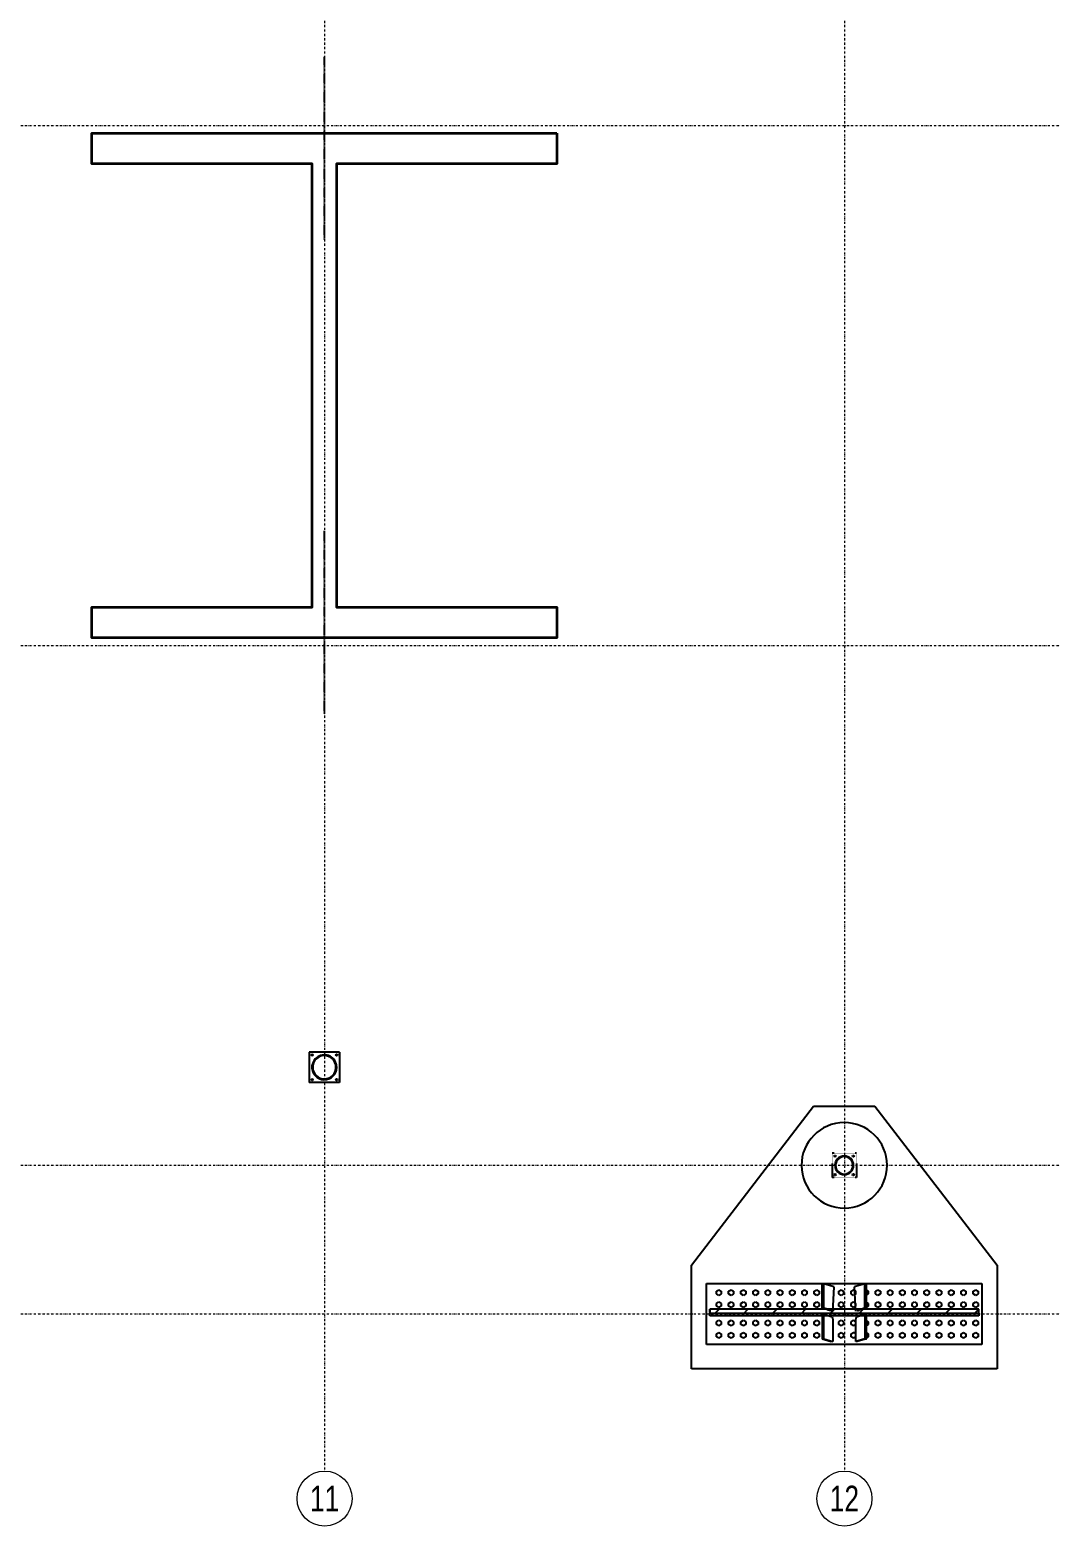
# Model space of a CAD drawing. Header units: millimetres. Extents: x 1541 to 289025, y -12015 to 47026.
# Drawn here: x 13612 to 14821, y -11969 to -10196 of the extents above; entities that cross this region are included whole.
import ezdxf
from ezdxf.enums import TextEntityAlignment as Align

# ---------------------------------------------------------------- set-up
doc = ezdxf.new("R2010")
doc.units = ezdxf.units.MM
doc.header["$LTSCALE"] = 0.1
for name, pattern in [('DASHDOTX2', [50.8, 25.4, -12.7, 0, -12.7]), ('DXK_LINE_DOT2', [3.9198, 1.9599, -1.9599]), ('DXK_LINE_DOT3', [5.9187, 2.979, -0.9799, 0.9799, -0.9799]), ('Grid Line', [3.33375, 1.905, -0.47625, 0.47625, -0.47625])]:
    doc.linetypes.add(name, pattern=pattern)
doc.layers.get('0').update_dxf_attribs({"color": 255})
for name, color, linetype, lineweight in [('E_EJES', 8, 'Continuous', 9), ('E_EJES-1', 8, 'Grid Line', 9), ('E_MUROS-1', 2, 'Continuous', 35)]:
    doc.layers.add(name, color=color, linetype=linetype, lineweight=lineweight)
doc.styles.add('Swis721 LtCn BT_1', font='swisscl.ttf', dxfattribs={"height": 0.42})

msp = doc.modelspace()

# ---------------------------------------------------------------- hatches: boundary and pattern name
at = {"linetype": 'Continuous'}
h = msp.add_hatch(color=96, dxfattribs=at)
h.paths.add_polyline_path([(13975.8, -11425.1), (13975.6, -11422.6), (13975, -11420.1), (13973.9, -11417.8), (13972.4, -11415.7), (13970.6, -11413.8), (13968.5, -11412.4), (13966.2, -11411.3), (13963.7, -11410.6), (13961.1, -11410.4), (13958.6, -11410.6), (13956.1, -11411.3), (13953.8, -11412.4), (13951.7, -11413.8), (13949.9, -11415.7), (13948.4, -11417.8), (13947.3, -11420.1), (13946.6, -11422.6), (13946.4, -11425.1), (13946.6, -11427.7), (13947.3, -11430.2), (13948.4, -11432.5), (13949.9, -11434.6), (13951.7, -11436.4), (13953.8, -11437.9), (13956.1, -11438.9), (13958.6, -11439.6), (13961.1, -11439.8), (13963.7, -11439.6), (13966.2, -11438.9), (13968.5, -11437.9), (13970.6, -11436.4), (13972.4, -11434.6), (13973.9, -11432.5), (13975, -11430.2), (13975.6, -11427.7)])
h.paths.add_polyline_path([(13974.1, -11429.9), (13973.1, -11432), (13971.7, -11434), (13970, -11435.7), (13968, -11437.1), (13965.9, -11438.1), (13963.5, -11438.8), (13961.1, -11439), (13958.7, -11438.8), (13956.4, -11438.1), (13954.2, -11437.1), (13952.2, -11435.7), (13950.5, -11434), (13949.1, -11432), (13948.1, -11429.9), (13947.5, -11427.5), (13947.3, -11425.1), (13947.5, -11422.7), (13948.1, -11420.4), (13949.1, -11418.2), (13950.5, -11416.2), (13952.2, -11414.5), (13954.2, -11413.1), (13956.4, -11412.1), (13958.7, -11411.5), (13961.1, -11411.3), (13963.5, -11411.5), (13965.9, -11412.1), (13968, -11413.1), (13970, -11414.5), (13971.7, -11416.2), (13973.1, -11418.2), (13974.1, -11420.4), (13974.8, -11422.7), (13975, -11425.1), (13974.8, -11427.5)])
h = msp.add_hatch(dxfattribs=at)
h.set_pattern_fill('', scale=7.611392, style=0, pattern_type=0)
h.set_pattern_definition([(45, (14588.128, -11539.187), (-17.088, 17.088), [])])
h.paths.add_polyline_path([(14588.3, -11541.3), (14588.1, -11539.2), (14587.5, -11537.1), (14586.5, -11535.2), (14585.1, -11533.5), (14583.4, -11532.2), (14581.5, -11531.1), (14579.4, -11530.5), (14577.3, -11530.3), (14575.1, -11530.5), (14573.1, -11531.1), (14571.1, -11532.2), (14569.5, -11533.5), (14568.1, -11535.2), (14567.1, -11537.1), (14566.4, -11539.2), (14566.2, -11541.3), (14566.4, -11543.5), (14567.1, -11545.6), (14568.1, -11547.5), (14569.5, -11549.2), (14571.1, -11550.5), (14573.1, -11551.6), (14575.1, -11552.2), (14577.3, -11552.4), (14579.4, -11552.2), (14581.5, -11551.6), (14583.4, -11550.5), (14585.1, -11549.2), (14586.5, -11547.5), (14587.5, -11545.6), (14588.1, -11543.5)])
h.paths.add_polyline_path([(14586.8, -11545.3), (14585.9, -11547.1), (14584.6, -11548.6), (14583, -11549.9), (14581.2, -11550.9), (14579.3, -11551.5), (14577.3, -11551.7), (14575.3, -11551.5), (14573.3, -11550.9), (14571.5, -11549.9), (14570, -11548.6), (14568.7, -11547.1), (14567.7, -11545.3), (14567.2, -11543.4), (14567, -11541.3), (14567.2, -11539.3), (14567.7, -11537.4), (14568.7, -11535.6), (14570, -11534), (14571.5, -11532.8), (14573.3, -11531.8), (14575.3, -11531.2), (14577.3, -11531), (14579.3, -11531.2), (14581.2, -11531.8), (14583, -11532.8), (14584.6, -11534), (14585.9, -11535.6), (14586.8, -11537.4), (14587.4, -11539.3), (14587.6, -11541.3), (14587.4, -11543.4)])
h = msp.add_hatch(dxfattribs=at)
h.set_pattern_fill('', scale=7.611392, style=0, pattern_type=0)
h.set_pattern_definition([(45, (14736.594, -11712.02), (-17.088, 17.088), [])])
h.paths.add_polyline_path([(14736.8, -11715.9), (14736.6, -11712), (14418, -11712), (14417.8, -11715.9), (14417.8, -11716.7), (14736.8, -11716.7)])

# ---------------------------------------------------------------- linework, layer by layer
at = {"color": 7, "linetype": 'DXK_LINE_DOT3'}
for p, q in [((13961.1, -10444.9), (13961.1, -10227.5)), ((13961.1, -11006.7), (13961.1, -10789.3))]:
    msp.add_line(p, q, dxfattribs=at)
at = {"color": 2, "linetype": 'Continuous'}
for p, q in [((13979.2, -11407), (13943, -11407)), ((13943, -11407), (13943, -11443.2)), ((13979.2, -11407), (13979.2, -11443.2)), ((13979.2, -11443.2), (13943, -11443.2)), ((14396.1, -11659.5), (14541, -11471.2)), ((14541, -11471.2), (14613.5, -11471.2)), ((14613.5, -11471.2), (14758.5, -11659.5)), ((14396.1, -11782.7), (14396.1, -11659.5)), ((14758.5, -11659.5), (14758.5, -11782.7)), ((14414.2, -11753.7), (14414.2, -11681.2)), ((14414.2, -11681.2), (14740.4, -11681.2)), ((14551, -11710.8), (14551, -11681.6)), ((14551, -11681.6), (14552.9, -11681.7)), ((14563.9, -11685), (14552.9, -11681.7)), ((14552.9, -11710.8), (14552.9, -11681.7)), ((14565, -11685.3), (14563.9, -11685)), ((14565, -11685.3), (14563.9, -11707.8)), ((14590.6, -11685), (14589.6, -11685.3)), ((14590.6, -11707.8), (14589.6, -11685.3)), ((14601.6, -11681.7), (14590.6, -11685)), ((14601.6, -11681.7), (14603.5, -11681.6)), ((14601.6, -11710.8), (14601.6, -11681.7)), ((14603.5, -11710.8), (14603.5, -11681.6)), ((14740.4, -11681.2), (14740.4, -11753.7)), ((14417.8, -11715.9), (14417.8, -11712)), ((14417.8, -11712), (14418, -11712)), ((14418, -11712), (14417.8, -11715.9)), ((14417.8, -11715.9), (14417.8, -11716.7)), ((14417.8, -11719.8), (14417.8, -11716.7)), ((14417.8, -11716.7), (14736.8, -11716.7)), ((14551, -11719.8), (14417.8, -11719.8)), ((14736.6, -11712), (14418, -11712)), ((14555.3, -11712), (14551, -11710.8)), ((14551, -11710.8), (14552.9, -11710.8)), ((14552.9, -11717.9), (14551, -11717.8)), ((14551, -11717.8), (14551, -11746.8)), ((14557, -11712), (14552.9, -11710.8)), ((14552.9, -11717.9), (14562.9, -11720.8)), ((14552.9, -11746.9), (14552.9, -11717.9)), ((14595, -11719.8), (14559.6, -11719.8)), ((14562.9, -11720.8), (14563.7, -11723.9)), ((14563.9, -11707.8), (14563.7, -11712)), ((14563.7, -11712), (14563.7, -11714)), ((14590.8, -11712), (14590.6, -11707.8)), ((14590.9, -11714), (14590.8, -11712)), ((14590.9, -11723.9), (14591.7, -11720.8)), ((14591.7, -11720.8), (14601.6, -11717.9)), ((14601.6, -11710.8), (14597.5, -11712)), ((14603.5, -11710.8), (14599.3, -11712)), ((14601.6, -11710.8), (14603.5, -11710.8)), ((14603.5, -11717.8), (14601.6, -11717.9)), ((14601.6, -11717.9), (14601.6, -11746.9)), ((14603.5, -11746.8), (14603.5, -11717.8)), ((14736.8, -11719.8), (14603.5, -11719.8)), ((14736.8, -11712), (14736.6, -11712)), ((14736.8, -11715.9), (14736.6, -11712)), ((14736.8, -11715.9), (14736.8, -11712)), ((14736.8, -11716.7), (14736.8, -11715.9)), ((14736.8, -11716.7), (14736.8, -11719.8)), ((14563.7, -11723.9), (14563.6, -11750)), ((14590.9, -11750), (14590.9, -11723.9)), ((14740.4, -11753.7), (14414.2, -11753.7)), ((14551, -11746.8), (14561.9, -11750)), ((14551, -11746.8), (14552.9, -11746.9)), ((14552.9, -11746.9), (14563.6, -11750)), ((14563.6, -11750), (14561.9, -11750)), ((14601.6, -11746.9), (14590.9, -11750)), ((14592.7, -11750), (14590.9, -11750)), ((14603.5, -11746.8), (14592.7, -11750)), ((14601.6, -11746.9), (14603.5, -11746.8)), ((14758.5, -11782.7), (14396.1, -11782.7))]:
    msp.add_line(p, q, dxfattribs=at)
at = {"color": 7, "linetype": 'Continuous'}
for p, q in [((13945.5, -11410.6), (13946.1, -11409.6)), ((13946.1, -11411.6), (13945.5, -11410.6)), ((13946.1, -11409.6), (13947.2, -11409.6)), ((13947.2, -11411.6), (13946.1, -11411.6)), ((13947.2, -11409.6), (13947.8, -11410.6)), ((13947.8, -11410.6), (13947.2, -11411.6)), ((13974.5, -11410.6), (13975.1, -11409.6)), ((13975.1, -11411.6), (13974.5, -11410.6)), ((13975.1, -11409.6), (13976.2, -11409.6)), ((13976.2, -11411.6), (13975.1, -11411.6)), ((13976.2, -11409.6), (13976.8, -11410.6)), ((13976.8, -11410.6), (13976.2, -11411.6)), ((13945.5, -11439.6), (13946.1, -11438.6)), ((13946.1, -11440.6), (13945.5, -11439.6)), ((13946.1, -11438.6), (13947.2, -11438.6)), ((13947.2, -11440.6), (13946.1, -11440.6)), ((13947.2, -11438.6), (13947.8, -11439.6)), ((13947.8, -11439.6), (13947.2, -11440.6)), ((13974.5, -11439.6), (13975.1, -11438.6)), ((13975.1, -11440.6), (13974.5, -11439.6)), ((13975.1, -11438.6), (13976.2, -11438.6)), ((13976.2, -11440.6), (13975.1, -11440.6)), ((13976.2, -11438.6), (13976.8, -11439.6)), ((13976.8, -11439.6), (13976.2, -11440.6)), ((14565.3, -11530.5), (14565.8, -11529.5)), ((14565.8, -11531.4), (14565.3, -11530.5)), ((14565.8, -11529.5), (14567, -11529.5)), ((14567, -11531.4), (14565.8, -11531.4)), ((14567, -11529.5), (14567.5, -11530.5)), ((14567.5, -11530.5), (14567, -11531.4)), ((14587, -11530.5), (14587.6, -11529.5)), ((14587.6, -11531.4), (14587, -11530.5)), ((14587.6, -11529.5), (14588.7, -11529.5)), ((14588.7, -11531.4), (14587.6, -11531.4)), ((14588.7, -11529.5), (14589.3, -11530.5)), ((14589.3, -11530.5), (14588.7, -11531.4)), ((14565.3, -11552.2), (14565.8, -11551.2)), ((14565.8, -11553.2), (14565.3, -11552.2)), ((14565.8, -11551.2), (14567, -11551.2)), ((14567, -11553.2), (14565.8, -11553.2)), ((14567, -11551.2), (14567.5, -11552.2)), ((14567.5, -11552.2), (14567, -11553.2)), ((14587, -11552.2), (14587.6, -11551.2)), ((14587.6, -11553.2), (14587, -11552.2)), ((14587.6, -11551.2), (14588.7, -11551.2)), ((14588.7, -11553.2), (14587.6, -11553.2)), ((14588.7, -11551.2), (14589.3, -11552.2)), ((14589.3, -11552.2), (14588.7, -11553.2)), ((14425.8, -11690.4), (14428.7, -11688.8)), ((14425.8, -11693.8), (14425.8, -11690.4)), ((14428.7, -11695.5), (14425.8, -11693.8)), ((14425.8, -11704.9), (14428.7, -11703.3)), ((14428.7, -11688.8), (14431.6, -11690.4)), ((14431.6, -11693.8), (14428.7, -11695.5)), ((14428.7, -11703.3), (14431.6, -11704.9)), ((14431.6, -11690.4), (14431.6, -11693.8)), ((14440.3, -11690.4), (14443.2, -11688.8)), ((14440.3, -11693.8), (14440.3, -11690.4)), ((14443.2, -11695.5), (14440.3, -11693.8)), ((14440.3, -11704.9), (14443.2, -11703.3)), ((14443.2, -11688.8), (14446.1, -11690.4)), ((14446.1, -11693.8), (14443.2, -11695.5)), ((14443.2, -11703.3), (14446.1, -11704.9)), ((14446.1, -11690.4), (14446.1, -11693.8)), ((14454.8, -11690.4), (14457.7, -11688.8)), ((14454.8, -11693.8), (14454.8, -11690.4)), ((14457.7, -11695.5), (14454.8, -11693.8)), ((14454.8, -11704.9), (14457.7, -11703.3)), ((14457.7, -11688.8), (14460.6, -11690.4)), ((14460.6, -11693.8), (14457.7, -11695.5)), ((14457.7, -11703.3), (14460.6, -11704.9)), ((14460.6, -11690.4), (14460.6, -11693.8)), ((14469.3, -11690.4), (14472.2, -11688.8)), ((14469.3, -11693.8), (14469.3, -11690.4)), ((14472.2, -11695.5), (14469.3, -11693.8)), ((14469.3, -11704.9), (14472.2, -11703.3)), ((14472.2, -11688.8), (14475.1, -11690.4)), ((14475.1, -11693.8), (14472.2, -11695.5)), ((14472.2, -11703.3), (14475.1, -11704.9)), ((14475.1, -11690.4), (14475.1, -11693.8)), ((14483.8, -11690.4), (14486.7, -11688.8)), ((14483.8, -11693.8), (14483.8, -11690.4)), ((14486.7, -11695.5), (14483.8, -11693.8)), ((14483.8, -11704.9), (14486.7, -11703.3)), ((14486.7, -11688.8), (14489.6, -11690.4)), ((14489.6, -11693.8), (14486.7, -11695.5)), ((14486.7, -11703.3), (14489.6, -11704.9)), ((14489.6, -11690.4), (14489.6, -11693.8)), ((14498.3, -11690.4), (14501.2, -11688.8)), ((14498.3, -11693.8), (14498.3, -11690.4)), ((14501.2, -11695.5), (14498.3, -11693.8)), ((14498.3, -11704.9), (14501.2, -11703.3)), ((14501.2, -11688.8), (14504.1, -11690.4)), ((14504.1, -11693.8), (14501.2, -11695.5)), ((14501.2, -11703.3), (14504.1, -11704.9)), ((14504.1, -11690.4), (14504.1, -11693.8)), ((14512.8, -11690.4), (14515.7, -11688.8)), ((14512.8, -11693.8), (14512.8, -11690.4)), ((14515.7, -11695.5), (14512.8, -11693.8)), ((14512.8, -11704.9), (14515.7, -11703.3)), ((14515.7, -11688.8), (14518.6, -11690.4)), ((14518.6, -11693.8), (14515.7, -11695.5)), ((14515.7, -11703.3), (14518.6, -11704.9)), ((14518.6, -11690.4), (14518.6, -11693.8)), ((14527.3, -11690.4), (14530.2, -11688.8)), ((14527.3, -11693.8), (14527.3, -11690.4)), ((14530.2, -11695.5), (14527.3, -11693.8)), ((14527.3, -11704.9), (14530.2, -11703.3)), ((14530.2, -11688.8), (14533.1, -11690.4)), ((14533.1, -11693.8), (14530.2, -11695.5)), ((14530.2, -11703.3), (14533.1, -11704.9)), ((14533.1, -11690.4), (14533.1, -11693.8)), ((14541.8, -11690.4), (14544.7, -11688.8)), ((14541.8, -11693.8), (14541.8, -11690.4)), ((14544.7, -11695.5), (14541.8, -11693.8)), ((14541.8, -11704.9), (14544.7, -11703.3)), ((14544.7, -11688.8), (14547.6, -11690.4)), ((14547.6, -11693.8), (14544.7, -11695.5)), ((14544.7, -11703.3), (14547.6, -11704.9)), ((14547.6, -11690.4), (14547.6, -11693.8)), ((14570.8, -11690.4), (14573.7, -11688.8)), ((14570.8, -11693.8), (14570.8, -11690.4)), ((14573.7, -11695.5), (14570.8, -11693.8)), ((14570.8, -11704.9), (14573.7, -11703.3)), ((14573.7, -11688.8), (14576.6, -11690.4)), ((14576.6, -11693.8), (14573.7, -11695.5)), ((14573.7, -11703.3), (14576.6, -11704.9)), ((14576.6, -11690.4), (14576.6, -11693.8)), ((14585.3, -11690.4), (14588.2, -11688.8)), ((14585.3, -11693.8), (14585.3, -11690.4)), ((14588.2, -11695.5), (14585.3, -11693.8)), ((14585.3, -11704.9), (14588.2, -11703.3)), ((14591.1, -11690.4), (14588.2, -11688.8)), ((14591.1, -11693.8), (14588.2, -11695.5)), ((14591.1, -11704.9), (14588.2, -11703.3)), ((14591.1, -11693.8), (14591.1, -11690.4)), ((14603.5, -11689.3), (14605.6, -11690.4)), ((14605.6, -11693.8), (14603.5, -11695)), ((14603.5, -11703.8), (14605.6, -11704.9)), ((14605.6, -11690.4), (14605.6, -11693.8)), ((14614.3, -11690.4), (14617.2, -11688.8)), ((14614.3, -11693.8), (14614.3, -11690.4)), ((14617.2, -11695.5), (14614.3, -11693.8)), ((14614.3, -11704.9), (14617.2, -11703.3)), ((14617.2, -11688.8), (14620.1, -11690.4)), ((14620.1, -11693.8), (14617.2, -11695.5)), ((14617.2, -11703.3), (14620.1, -11704.9)), ((14620.1, -11690.4), (14620.1, -11693.8)), ((14628.8, -11690.4), (14631.7, -11688.8)), ((14628.8, -11693.8), (14628.8, -11690.4)), ((14631.7, -11695.5), (14628.8, -11693.8)), ((14628.8, -11704.9), (14631.7, -11703.3)), ((14631.7, -11688.8), (14634.6, -11690.4)), ((14634.6, -11693.8), (14631.7, -11695.5)), ((14631.7, -11703.3), (14634.6, -11704.9)), ((14634.6, -11690.4), (14634.6, -11693.8)), ((14643.3, -11690.4), (14646.2, -11688.8)), ((14643.3, -11693.8), (14643.3, -11690.4)), ((14646.2, -11695.5), (14643.3, -11693.8)), ((14643.3, -11704.9), (14646.2, -11703.3)), ((14646.2, -11688.8), (14649.1, -11690.4)), ((14649.1, -11693.8), (14646.2, -11695.5)), ((14646.2, -11703.3), (14649.1, -11704.9)), ((14649.1, -11690.4), (14649.1, -11693.8)), ((14657.7, -11690.4), (14660.6, -11688.8)), ((14657.7, -11693.8), (14657.7, -11690.4)), ((14660.6, -11695.5), (14657.7, -11693.8)), ((14657.7, -11704.9), (14660.6, -11703.3)), ((14660.6, -11688.8), (14663.5, -11690.4)), ((14663.5, -11693.8), (14660.6, -11695.5)), ((14660.6, -11703.3), (14663.5, -11704.9)), ((14663.5, -11690.4), (14663.5, -11693.8)), ((14672.2, -11690.4), (14675.1, -11688.8)), ((14672.2, -11693.8), (14672.2, -11690.4)), ((14675.1, -11695.5), (14672.2, -11693.8)), ((14672.2, -11704.9), (14675.1, -11703.3)), ((14675.1, -11688.8), (14678, -11690.4)), ((14678, -11693.8), (14675.1, -11695.5)), ((14675.1, -11703.3), (14678, -11704.9)), ((14678, -11690.4), (14678, -11693.8)), ((14686.7, -11690.4), (14689.6, -11688.8)), ((14686.7, -11693.8), (14686.7, -11690.4)), ((14689.6, -11695.5), (14686.7, -11693.8)), ((14686.7, -11704.9), (14689.6, -11703.3)), ((14689.6, -11688.8), (14692.5, -11690.4)), ((14692.5, -11693.8), (14689.6, -11695.5)), ((14689.6, -11703.3), (14692.5, -11704.9)), ((14692.5, -11690.4), (14692.5, -11693.8)), ((14701.2, -11690.4), (14704.1, -11688.8)), ((14701.2, -11693.8), (14701.2, -11690.4)), ((14704.1, -11695.5), (14701.2, -11693.8)), ((14701.2, -11704.9), (14704.1, -11703.3)), ((14704.1, -11688.8), (14707, -11690.4)), ((14707, -11693.8), (14704.1, -11695.5)), ((14704.1, -11703.3), (14707, -11704.9)), ((14707, -11690.4), (14707, -11693.8)), ((14715.7, -11690.4), (14718.6, -11688.8)), ((14715.7, -11693.8), (14715.7, -11690.4)), ((14718.6, -11695.5), (14715.7, -11693.8)), ((14715.7, -11704.9), (14718.6, -11703.3)), ((14718.6, -11688.8), (14721.5, -11690.4)), ((14721.5, -11693.8), (14718.6, -11695.5)), ((14718.6, -11703.3), (14721.5, -11704.9)), ((14721.5, -11690.4), (14721.5, -11693.8)), ((14730.2, -11690.4), (14733.1, -11688.8)), ((14730.2, -11693.8), (14730.2, -11690.4)), ((14733.1, -11695.5), (14730.2, -11693.8)), ((14730.2, -11704.9), (14733.1, -11703.3)), ((14733.1, -11688.8), (14736, -11690.4)), ((14736, -11693.8), (14733.1, -11695.5)), ((14733.1, -11703.3), (14736, -11704.9)), ((14736, -11690.4), (14736, -11693.8)), ((14425.8, -11708.3), (14425.8, -11704.9)), ((14428.7, -11710), (14425.8, -11708.3)), ((14431.6, -11708.3), (14428.7, -11710)), ((14431.6, -11704.9), (14431.6, -11708.3)), ((14440.3, -11708.3), (14440.3, -11704.9)), ((14443.2, -11710), (14440.3, -11708.3)), ((14446.1, -11708.3), (14443.2, -11710)), ((14446.1, -11704.9), (14446.1, -11708.3)), ((14454.8, -11708.3), (14454.8, -11704.9)), ((14457.7, -11710), (14454.8, -11708.3)), ((14460.6, -11708.3), (14457.7, -11710)), ((14460.6, -11704.9), (14460.6, -11708.3)), ((14469.3, -11708.3), (14469.3, -11704.9)), ((14472.2, -11710), (14469.3, -11708.3)), ((14475.1, -11708.3), (14472.2, -11710)), ((14475.1, -11704.9), (14475.1, -11708.3)), ((14483.8, -11708.3), (14483.8, -11704.9)), ((14486.7, -11710), (14483.8, -11708.3)), ((14489.6, -11708.3), (14486.7, -11710)), ((14489.6, -11704.9), (14489.6, -11708.3)), ((14498.3, -11708.3), (14498.3, -11704.9)), ((14501.2, -11710), (14498.3, -11708.3)), ((14504.1, -11708.3), (14501.2, -11710)), ((14504.1, -11704.9), (14504.1, -11708.3)), ((14512.8, -11708.3), (14512.8, -11704.9)), ((14515.7, -11710), (14512.8, -11708.3)), ((14518.6, -11708.3), (14515.7, -11710)), ((14518.6, -11704.9), (14518.6, -11708.3)), ((14527.3, -11708.3), (14527.3, -11704.9)), ((14530.2, -11710), (14527.3, -11708.3)), ((14533.1, -11708.3), (14530.2, -11710)), ((14533.1, -11704.9), (14533.1, -11708.3)), ((14541.8, -11708.3), (14541.8, -11704.9)), ((14544.7, -11710), (14541.8, -11708.3)), ((14547.6, -11708.3), (14544.7, -11710)), ((14547.6, -11704.9), (14547.6, -11708.3)), ((14570.8, -11708.3), (14570.8, -11704.9)), ((14573.7, -11710), (14570.8, -11708.3)), ((14576.6, -11708.3), (14573.7, -11710)), ((14576.6, -11704.9), (14576.6, -11708.3)), ((14585.3, -11708.3), (14585.3, -11704.9)), ((14588.2, -11710), (14585.3, -11708.3)), ((14591.1, -11708.3), (14588.2, -11710)), ((14591.1, -11708.3), (14591.1, -11704.9)), ((14605.6, -11708.3), (14603.5, -11709.5)), ((14605.6, -11704.9), (14605.6, -11708.3)), ((14614.3, -11708.3), (14614.3, -11704.9)), ((14617.2, -11710), (14614.3, -11708.3)), ((14620.1, -11708.3), (14617.2, -11710)), ((14620.1, -11704.9), (14620.1, -11708.3)), ((14628.8, -11708.3), (14628.8, -11704.9)), ((14631.7, -11710), (14628.8, -11708.3)), ((14634.6, -11708.3), (14631.7, -11710)), ((14634.6, -11704.9), (14634.6, -11708.3)), ((14643.3, -11708.3), (14643.3, -11704.9)), ((14646.2, -11710), (14643.3, -11708.3)), ((14649.1, -11708.3), (14646.2, -11710)), ((14649.1, -11704.9), (14649.1, -11708.3)), ((14657.7, -11708.3), (14657.7, -11704.9)), ((14660.6, -11710), (14657.7, -11708.3)), ((14663.5, -11708.3), (14660.6, -11710)), ((14663.5, -11704.9), (14663.5, -11708.3)), ((14672.2, -11708.3), (14672.2, -11704.9)), ((14675.1, -11710), (14672.2, -11708.3)), ((14678, -11708.3), (14675.1, -11710)), ((14678, -11704.9), (14678, -11708.3)), ((14686.7, -11708.3), (14686.7, -11704.9)), ((14689.6, -11710), (14686.7, -11708.3)), ((14692.5, -11708.3), (14689.6, -11710)), ((14692.5, -11704.9), (14692.5, -11708.3)), ((14701.2, -11708.3), (14701.2, -11704.9)), ((14704.1, -11710), (14701.2, -11708.3)), ((14707, -11708.3), (14704.1, -11710)), ((14707, -11704.9), (14707, -11708.3)), ((14715.7, -11708.3), (14715.7, -11704.9)), ((14718.6, -11710), (14715.7, -11708.3)), ((14721.5, -11708.3), (14718.6, -11710)), ((14721.5, -11704.9), (14721.5, -11708.3)), ((14730.2, -11708.3), (14730.2, -11704.9)), ((14733.1, -11710), (14730.2, -11708.3)), ((14736, -11708.3), (14733.1, -11710)), ((14736, -11704.9), (14736, -11708.3)), ((14425.8, -11726.7), (14428.7, -11725)), ((14425.8, -11730), (14425.8, -11726.7)), ((14428.7, -11731.7), (14425.8, -11730)), ((14425.8, -11741.2), (14428.7, -11739.5)), ((14428.7, -11725), (14431.6, -11726.7)), ((14431.6, -11730), (14428.7, -11731.7)), ((14428.7, -11739.5), (14431.6, -11741.2)), ((14431.6, -11726.7), (14431.6, -11730)), ((14440.3, -11726.7), (14443.2, -11725)), ((14440.3, -11730), (14440.3, -11726.7)), ((14443.2, -11731.7), (14440.3, -11730)), ((14440.3, -11741.2), (14443.2, -11739.5)), ((14443.2, -11725), (14446.1, -11726.7)), ((14446.1, -11730), (14443.2, -11731.7)), ((14443.2, -11739.5), (14446.1, -11741.2)), ((14446.1, -11726.7), (14446.1, -11730)), ((14454.8, -11726.7), (14457.7, -11725)), ((14454.8, -11730), (14454.8, -11726.7)), ((14457.7, -11731.7), (14454.8, -11730)), ((14454.8, -11741.2), (14457.7, -11739.5)), ((14457.7, -11725), (14460.6, -11726.7)), ((14460.6, -11730), (14457.7, -11731.7)), ((14457.7, -11739.5), (14460.6, -11741.2)), ((14460.6, -11726.7), (14460.6, -11730)), ((14469.3, -11726.7), (14472.2, -11725)), ((14469.3, -11730), (14469.3, -11726.7)), ((14472.2, -11731.7), (14469.3, -11730)), ((14469.3, -11741.2), (14472.2, -11739.5)), ((14472.2, -11725), (14475.1, -11726.7)), ((14475.1, -11730), (14472.2, -11731.7)), ((14472.2, -11739.5), (14475.1, -11741.2)), ((14475.1, -11726.7), (14475.1, -11730)), ((14483.8, -11726.7), (14486.7, -11725)), ((14483.8, -11730), (14483.8, -11726.7)), ((14486.7, -11731.7), (14483.8, -11730)), ((14483.8, -11741.2), (14486.7, -11739.5)), ((14486.7, -11725), (14489.6, -11726.7)), ((14489.6, -11730), (14486.7, -11731.7)), ((14486.7, -11739.5), (14489.6, -11741.2)), ((14489.6, -11726.7), (14489.6, -11730)), ((14498.3, -11726.7), (14501.2, -11725)), ((14498.3, -11730), (14498.3, -11726.7)), ((14501.2, -11731.7), (14498.3, -11730)), ((14498.3, -11741.2), (14501.2, -11739.5)), ((14501.2, -11725), (14504.1, -11726.7)), ((14504.1, -11730), (14501.2, -11731.7)), ((14501.2, -11739.5), (14504.1, -11741.2)), ((14504.1, -11726.7), (14504.1, -11730)), ((14512.8, -11726.7), (14515.7, -11725)), ((14512.8, -11730), (14512.8, -11726.7)), ((14515.7, -11731.7), (14512.8, -11730)), ((14512.8, -11741.2), (14515.7, -11739.5)), ((14515.7, -11725), (14518.6, -11726.7)), ((14518.6, -11730), (14515.7, -11731.7)), ((14515.7, -11739.5), (14518.6, -11741.2)), ((14518.6, -11726.7), (14518.6, -11730)), ((14527.3, -11726.7), (14530.2, -11725)), ((14527.3, -11730), (14527.3, -11726.7)), ((14530.2, -11731.7), (14527.3, -11730)), ((14527.3, -11741.2), (14530.2, -11739.5)), ((14530.2, -11725), (14533.1, -11726.7)), ((14533.1, -11730), (14530.2, -11731.7)), ((14530.2, -11739.5), (14533.1, -11741.2)), ((14533.1, -11726.7), (14533.1, -11730)), ((14541.8, -11726.7), (14544.7, -11725)), ((14541.8, -11730), (14541.8, -11726.7)), ((14544.7, -11731.7), (14541.8, -11730)), ((14541.8, -11741.2), (14544.7, -11739.5)), ((14544.7, -11725), (14547.6, -11726.7)), ((14547.6, -11730), (14544.7, -11731.7)), ((14544.7, -11739.5), (14547.6, -11741.2)), ((14547.6, -11726.7), (14547.6, -11730)), ((14570.8, -11726.7), (14573.7, -11725)), ((14570.8, -11730), (14570.8, -11726.7)), ((14573.7, -11731.7), (14570.8, -11730)), ((14570.8, -11741.2), (14573.7, -11739.5)), ((14573.7, -11725), (14576.6, -11726.7)), ((14576.6, -11730), (14573.7, -11731.7)), ((14573.7, -11739.5), (14576.6, -11741.2)), ((14576.6, -11726.7), (14576.6, -11730)), ((14585.3, -11726.7), (14588.2, -11725)), ((14585.3, -11730), (14585.3, -11726.7)), ((14588.2, -11731.7), (14585.3, -11730)), ((14585.3, -11741.2), (14588.2, -11739.5)), ((14591.1, -11726.7), (14588.2, -11725)), ((14591.1, -11730), (14588.2, -11731.7)), ((14591.1, -11741.2), (14588.2, -11739.5)), ((14591.1, -11730), (14591.1, -11726.7)), ((14603.5, -11725.5), (14605.6, -11726.7)), ((14605.6, -11730), (14603.5, -11731.2)), ((14605.6, -11726.7), (14605.6, -11730)), ((14614.3, -11726.7), (14617.2, -11725)), ((14614.3, -11730), (14614.3, -11726.7)), ((14617.2, -11731.7), (14614.3, -11730)), ((14614.3, -11741.2), (14617.2, -11739.5)), ((14617.2, -11725), (14620.1, -11726.7)), ((14620.1, -11730), (14617.2, -11731.7)), ((14617.2, -11739.5), (14620.1, -11741.2)), ((14620.1, -11726.7), (14620.1, -11730)), ((14628.8, -11726.7), (14631.7, -11725)), ((14628.8, -11730), (14628.8, -11726.7)), ((14631.7, -11731.7), (14628.8, -11730)), ((14628.8, -11741.2), (14631.7, -11739.5)), ((14631.7, -11725), (14634.6, -11726.7)), ((14634.6, -11730), (14631.7, -11731.7)), ((14631.7, -11739.5), (14634.6, -11741.2)), ((14634.6, -11726.7), (14634.6, -11730)), ((14643.3, -11726.7), (14646.2, -11725)), ((14643.3, -11730), (14643.3, -11726.7)), ((14646.2, -11731.7), (14643.3, -11730)), ((14643.3, -11741.2), (14646.2, -11739.5)), ((14646.2, -11725), (14649.1, -11726.7)), ((14649.1, -11730), (14646.2, -11731.7)), ((14646.2, -11739.5), (14649.1, -11741.2)), ((14649.1, -11726.7), (14649.1, -11730)), ((14657.7, -11726.7), (14660.6, -11725)), ((14657.7, -11730), (14657.7, -11726.7)), ((14660.6, -11731.7), (14657.7, -11730)), ((14657.7, -11741.2), (14660.6, -11739.5)), ((14660.6, -11725), (14663.5, -11726.7)), ((14663.5, -11730), (14660.6, -11731.7)), ((14660.6, -11739.5), (14663.5, -11741.2)), ((14663.5, -11726.7), (14663.5, -11730)), ((14672.2, -11726.7), (14675.1, -11725)), ((14672.2, -11730), (14672.2, -11726.7)), ((14675.1, -11731.7), (14672.2, -11730)), ((14672.2, -11741.2), (14675.1, -11739.5)), ((14675.1, -11725), (14678, -11726.7)), ((14678, -11730), (14675.1, -11731.7)), ((14675.1, -11739.5), (14678, -11741.2)), ((14678, -11726.7), (14678, -11730)), ((14686.7, -11726.7), (14689.6, -11725)), ((14686.7, -11730), (14686.7, -11726.7)), ((14689.6, -11731.7), (14686.7, -11730)), ((14686.7, -11741.2), (14689.6, -11739.5)), ((14689.6, -11725), (14692.5, -11726.7)), ((14692.5, -11730), (14689.6, -11731.7)), ((14689.6, -11739.5), (14692.5, -11741.2)), ((14692.5, -11726.7), (14692.5, -11730)), ((14701.2, -11726.7), (14704.1, -11725)), ((14701.2, -11730), (14701.2, -11726.7)), ((14704.1, -11731.7), (14701.2, -11730)), ((14701.2, -11741.2), (14704.1, -11739.5)), ((14704.1, -11725), (14707, -11726.7)), ((14707, -11730), (14704.1, -11731.7)), ((14704.1, -11739.5), (14707, -11741.2)), ((14707, -11726.7), (14707, -11730)), ((14715.7, -11726.7), (14718.6, -11725)), ((14715.7, -11730), (14715.7, -11726.7)), ((14718.6, -11731.7), (14715.7, -11730)), ((14715.7, -11741.2), (14718.6, -11739.5)), ((14718.6, -11725), (14721.5, -11726.7)), ((14721.5, -11730), (14718.6, -11731.7)), ((14718.6, -11739.5), (14721.5, -11741.2)), ((14721.5, -11726.7), (14721.5, -11730)), ((14730.2, -11726.7), (14733.1, -11725)), ((14730.2, -11730), (14730.2, -11726.7)), ((14733.1, -11731.7), (14730.2, -11730)), ((14730.2, -11741.2), (14733.1, -11739.5)), ((14733.1, -11725), (14736, -11726.7)), ((14736, -11730), (14733.1, -11731.7)), ((14733.1, -11739.5), (14736, -11741.2)), ((14736, -11726.7), (14736, -11730)), ((14425.8, -11744.5), (14425.8, -11741.2)), ((14428.7, -11746.2), (14425.8, -11744.5)), ((14431.6, -11744.5), (14428.7, -11746.2)), ((14431.6, -11741.2), (14431.6, -11744.5)), ((14440.3, -11744.5), (14440.3, -11741.2)), ((14443.2, -11746.2), (14440.3, -11744.5)), ((14446.1, -11744.5), (14443.2, -11746.2)), ((14446.1, -11741.2), (14446.1, -11744.5)), ((14454.8, -11744.5), (14454.8, -11741.2)), ((14457.7, -11746.2), (14454.8, -11744.5)), ((14460.6, -11744.5), (14457.7, -11746.2)), ((14460.6, -11741.2), (14460.6, -11744.5)), ((14469.3, -11744.5), (14469.3, -11741.2)), ((14472.2, -11746.2), (14469.3, -11744.5)), ((14475.1, -11744.5), (14472.2, -11746.2)), ((14475.1, -11741.2), (14475.1, -11744.5)), ((14483.8, -11744.5), (14483.8, -11741.2)), ((14486.7, -11746.2), (14483.8, -11744.5)), ((14489.6, -11744.5), (14486.7, -11746.2)), ((14489.6, -11741.2), (14489.6, -11744.5)), ((14498.3, -11744.5), (14498.3, -11741.2)), ((14501.2, -11746.2), (14498.3, -11744.5)), ((14504.1, -11744.5), (14501.2, -11746.2)), ((14504.1, -11741.2), (14504.1, -11744.5)), ((14512.8, -11744.5), (14512.8, -11741.2)), ((14515.7, -11746.2), (14512.8, -11744.5)), ((14518.6, -11744.5), (14515.7, -11746.2)), ((14518.6, -11741.2), (14518.6, -11744.5)), ((14527.3, -11744.5), (14527.3, -11741.2)), ((14530.2, -11746.2), (14527.3, -11744.5)), ((14533.1, -11744.5), (14530.2, -11746.2)), ((14533.1, -11741.2), (14533.1, -11744.5)), ((14541.8, -11744.5), (14541.8, -11741.2)), ((14544.7, -11746.2), (14541.8, -11744.5)), ((14547.6, -11744.5), (14544.7, -11746.2)), ((14547.6, -11741.2), (14547.6, -11744.5)), ((14570.8, -11744.5), (14570.8, -11741.2)), ((14573.7, -11746.2), (14570.8, -11744.5)), ((14576.6, -11744.5), (14573.7, -11746.2)), ((14576.6, -11741.2), (14576.6, -11744.5)), ((14585.3, -11744.5), (14585.3, -11741.2)), ((14588.2, -11746.2), (14585.3, -11744.5)), ((14591.1, -11744.5), (14588.2, -11746.2)), ((14591.1, -11744.5), (14591.1, -11741.2)), ((14603.5, -11740), (14605.6, -11741.2)), ((14605.6, -11744.5), (14603.5, -11745.7)), ((14605.6, -11741.2), (14605.6, -11744.5)), ((14614.3, -11744.5), (14614.3, -11741.2)), ((14617.2, -11746.2), (14614.3, -11744.5)), ((14620.1, -11744.5), (14617.2, -11746.2)), ((14620.1, -11741.2), (14620.1, -11744.5)), ((14628.8, -11744.5), (14628.8, -11741.2)), ((14631.7, -11746.2), (14628.8, -11744.5)), ((14634.6, -11744.5), (14631.7, -11746.2)), ((14634.6, -11741.2), (14634.6, -11744.5)), ((14643.3, -11744.5), (14643.3, -11741.2)), ((14646.2, -11746.2), (14643.3, -11744.5)), ((14649.1, -11744.5), (14646.2, -11746.2)), ((14649.1, -11741.2), (14649.1, -11744.5)), ((14657.7, -11744.5), (14657.7, -11741.2)), ((14660.6, -11746.2), (14657.7, -11744.5)), ((14663.5, -11744.5), (14660.6, -11746.2)), ((14663.5, -11741.2), (14663.5, -11744.5)), ((14672.2, -11744.5), (14672.2, -11741.2)), ((14675.1, -11746.2), (14672.2, -11744.5)), ((14678, -11744.5), (14675.1, -11746.2)), ((14678, -11741.2), (14678, -11744.5)), ((14686.7, -11744.5), (14686.7, -11741.2)), ((14689.6, -11746.2), (14686.7, -11744.5)), ((14692.5, -11744.5), (14689.6, -11746.2)), ((14692.5, -11741.2), (14692.5, -11744.5)), ((14701.2, -11744.5), (14701.2, -11741.2)), ((14704.1, -11746.2), (14701.2, -11744.5)), ((14707, -11744.5), (14704.1, -11746.2)), ((14707, -11741.2), (14707, -11744.5)), ((14715.7, -11744.5), (14715.7, -11741.2)), ((14718.6, -11746.2), (14715.7, -11744.5)), ((14721.5, -11744.5), (14718.6, -11746.2)), ((14721.5, -11741.2), (14721.5, -11744.5)), ((14730.2, -11744.5), (14730.2, -11741.2)), ((14733.1, -11746.2), (14730.2, -11744.5)), ((14736, -11744.5), (14733.1, -11746.2)), ((14736, -11741.2), (14736, -11744.5))]:
    msp.add_line(p, q, dxfattribs=at)
at = {"color": 7, "linetype": 'DXK_LINE_DOT2'}
for p, q in [((14591.8, -11526.8), (14562.8, -11526.8)), ((14562.8, -11526.8), (14562.8, -11555.8)), ((14591.8, -11526.8), (14591.8, -11555.8)), ((14591.8, -11555.8), (14562.8, -11555.8)), ((14559.6, -11719.8), (14551, -11719.8)), ((14561.9, -11714), (14555.3, -11712)), ((14563.7, -11714), (14557, -11712)), ((14563.7, -11714), (14561.9, -11714)), ((14597.5, -11712), (14590.9, -11714)), ((14590.9, -11714), (14592.7, -11714)), ((14599.3, -11712), (14592.7, -11714)), ((14603.5, -11719.8), (14595, -11719.8))]:
    msp.add_line(p, q, dxfattribs=at)
at = {"color": 2, "linetype": 'Continuous'}
for centre, radius, start, end in [((13961.1, -11425.1), 14.7, 10, 190), ((13961.1, -11425.1), 13.8, 350, 170), ((13961.1, -11425.1), 14.7, 190, 10), ((13961.1, -11425.1), 13.8, 170, 350), ((14577.3, -11541.3), 50.7, 6, 186), ((14577.3, -11541.3), 50.7, 186, 6), ((14577.3, -11541.3), 11.1, 11.25, 191.25), ((14577.3, -11541.3), 11.1, 191.25, 11.25), ((14577.3, -11541.3), 10.3, 168.75, 348.75), ((14577.3, -11541.3), 10.3, 348.75, 168.75)]:
    msp.add_arc(centre, radius, start, end, dxfattribs=at)
at = {"layer": 'E_EJES'}
for centre in [(13961.4, -11936.3), (14577.5, -11936.3)]:
    msp.add_circle(centre, 32.6, dxfattribs=at)
at = {"layer": 'E_EJES-1', "linetype": 'DASHDOTX2'}
for p, q in [((13961.4, -9278.2), (13961.4, -11903.7)), ((14577.5, -9278.2), (14577.5, -11903.7)), ((10275.7, -10309), (17498.5, -10309)), ((10275.7, -10925.2), (17498.5, -10925.2)), ((10275.7, -11541.3), (17498.5, -11541.3)), ((10275.7, -11717.5), (17498.5, -11717.5))]:
    msp.add_line(p, q, dxfattribs=at)
at = {"layer": 'E_MUROS-1'}
msp.add_lwpolyline([(14236.6, -10318.1), (14236.6, -10354.3), (13975.6, -10354.3), (13975.6, -10879.9), (14236.6, -10879.9), (14236.6, -10916.1), (13685.7, -10916.1), (13685.7, -10879.9), (13946.6, -10879.9), (13946.6, -10354.3), (13685.7, -10354.3), (13685.7, -10318.1)], close=True, dxfattribs=at)

# ---------------------------------------------------------------- texts
at = {"layer": 'E_EJES', "style": 'Swis721 LtCn BT_1'}
for s, p in [('11', (13961.4, -11936.3)), ('12', (14577.5, -11936.3))]:
    msp.add_text(s, height=30.45, dxfattribs=at).set_placement(p, align=Align.MIDDLE_CENTER)

doc.saveas('drawing.dxf')
